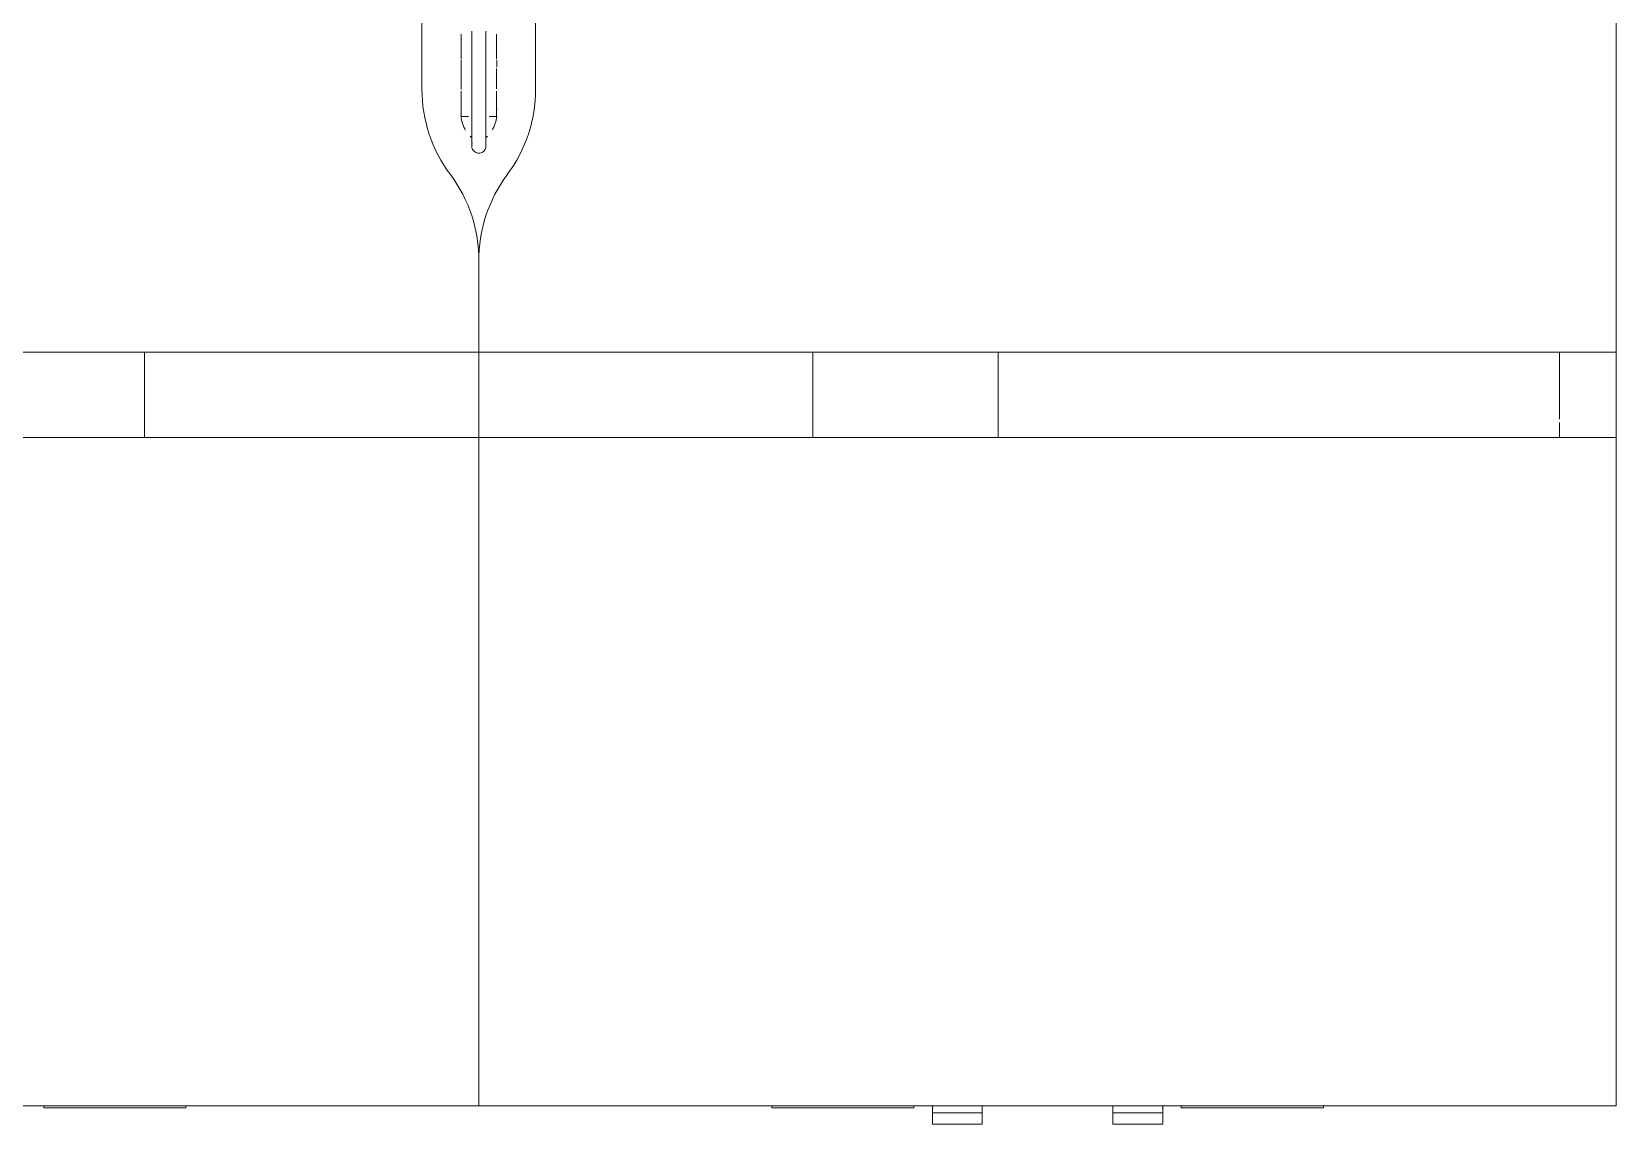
# Model space of a CAD drawing. Header units: millimetres. Extents: x 155920 to 295199, y -4084 to 97293.
# Drawn here: x 185668 to 186783, y 30539 to 31307 of the extents above; entities that cross this region are included whole.
import ezdxf

# ---------------------------------------------------------------- set-up
doc = ezdxf.new("R2010")
doc.units = ezdxf.units.MM
doc.header["$MEASUREMENT"] = 0
doc.layers.add('I-FURN', color=8, linetype='CONTINUOUS', lineweight=9)

msp = doc.modelspace()

# ---------------------------------------------------------------- linework, layer by layer
at = {"layer": 'I-FURN'}
for p, q in [((186782.7, 31021.6), (186782.7, 32621.6)), ((186782.7, 32621.6), (186782.7, 31021.6)), ((185942.7, 31266.6), (185942.7, 32154.7)), ((185942.7, 32154.7), (185942.7, 31266.6)), ((186022.7, 32154.7), (186022.7, 31266.6)), ((186022.7, 31266.6), (186022.7, 32154.7)), ((185977.7, 31307.5), (185977.7, 31304.2)), ((185987.7, 31306.6), (185987.7, 31307.5)), ((185987.7, 31303.4), (185987.7, 31306.6)), ((185970.2, 31287.7), (185970.2, 31305.4)), ((185977.7, 31304.2), (185977.7, 31301)), ((185977.7, 31301), (185977.7, 31297.8)), ((185977.7, 31297.8), (185977.7, 31294.6)), ((185987.7, 31300.1), (185987.7, 31303.4)), ((185987.7, 31296.9), (185987.7, 31300.1)), ((185987.7, 31293.7), (185987.7, 31296.9)), ((185995.2, 31305.4), (185995.2, 31287.7)), ((185970.2, 31282.1), (185970.2, 31287)), ((185977.7, 31294.6), (185977.7, 31291.4)), ((185977.7, 31291.4), (185977.7, 31288.2)), ((185977.7, 31288.2), (185977.7, 31285.1)), ((185977.7, 31285.1), (185977.7, 31282)), ((185987.7, 31290.6), (185987.7, 31293.7)), ((185987.7, 31287.4), (185987.7, 31290.6)), ((185987.7, 31284.3), (185987.7, 31287.4)), ((185987.7, 31281.2), (185987.7, 31284.3)), ((185995.3, 31287), (185995.3, 31282.1)), ((185970.2, 31266.4), (185970.2, 31282.2)), ((185977.7, 31282), (185977.7, 31279)), ((185977.7, 31279), (185977.7, 31276)), ((185977.7, 31276), (185977.7, 31273)), ((185977.7, 31273), (185977.7, 31270.1)), ((185987.7, 31278.2), (185987.7, 31281.2)), ((185987.7, 31275.2), (185987.7, 31278.2)), ((185987.7, 31272.2), (185987.7, 31275.2)), ((185995.2, 31281.2), (185995.2, 31266.9)), ((185970.2, 31247.5), (185970.2, 31265.1)), ((185977.7, 31270.1), (185977.7, 31267.3)), ((185977.7, 31267.3), (185977.7, 31264.5)), ((185977.7, 31264.5), (185977.7, 31261.8)), ((185977.7, 31261.8), (185977.7, 31259.2)), ((185987.7, 31269.3), (185987.7, 31272.2)), ((185987.7, 31266.5), (185987.7, 31269.3)), ((185987.7, 31263.8), (185987.7, 31266.5)), ((185987.7, 31261.1), (185987.7, 31263.8)), ((185995.2, 31265.1), (185995.2, 31247.5)), ((185970.2, 31252), (185970.2, 31253.1)), ((185977.7, 31259.2), (185977.7, 31256.6)), ((185977.7, 31256.6), (185977.7, 31254.1)), ((185977.7, 31254.1), (185977.7, 31251.7)), ((185977.7, 31251.7), (185977.7, 31249.4)), ((185987.7, 31258.5), (185987.7, 31261.1)), ((185987.7, 31255.9), (185987.7, 31258.5)), ((185987.7, 31253.5), (185987.7, 31255.9)), ((185987.7, 31251.1), (185987.7, 31253.5)), ((185987.7, 31248.8), (185987.7, 31251.1)), ((185995.3, 31253.1), (185995.3, 31252)), ((185970.2, 31247.5), (185975.5, 31247.5)), ((185977.7, 31249.4), (185977.7, 31247.2)), ((185977.7, 31247.2), (185977.7, 31245.1)), ((185977.7, 31245.1), (185977.7, 31243.1)), ((185977.7, 31243.1), (185977.7, 31241.2)), ((185977.7, 31241.2), (185977.7, 31239.4)), ((185987.7, 31246.7), (185987.7, 31248.8)), ((185987.7, 31244.6), (185987.7, 31246.7)), ((185987.7, 31242.6), (185987.7, 31244.6)), ((185987.7, 31240.7), (185987.7, 31242.6)), ((185987.7, 31238.9), (185987.7, 31240.7)), ((185990.1, 31247.5), (185995.2, 31247.5)), ((185977.7, 31239.4), (185977.7, 31237.7)), ((185977.7, 31237.7), (185977.7, 31236.1)), ((185977.7, 31236.1), (185977.7, 31234.7)), ((185977.7, 31234.7), (185977.7, 31233.3)), ((185977.7, 31233.3), (185977.7, 31232.1)), ((185977.7, 31232.1), (185977.7, 31231)), ((185977.7, 31231), (185977.7, 31230)), ((185977.7, 31230), (185977.7, 31229.1)), ((185977.7, 31229.1), (185977.7, 31228.4)), ((185977.7, 31228.4), (185977.7, 31227.7)), ((185987.7, 31237.3), (185987.7, 31238.9)), ((185987.7, 31235.7), (185987.7, 31237.3)), ((185987.7, 31234.3), (185987.7, 31235.7)), ((185987.7, 31233), (185987.7, 31234.3)), ((185987.7, 31231.8), (185987.7, 31233)), ((185987.7, 31230.7), (185987.7, 31231.8)), ((185987.7, 31229.7), (185987.7, 31230.7)), ((185987.7, 31228.9), (185987.7, 31229.7)), ((185987.7, 31228.2), (185987.7, 31228.9)), ((185977.7, 31227.7), (185977.7, 31227.3)), ((185977.7, 31227.3), (185977.7, 31226.9)), ((185977.7, 31226.9), (185977.7, 31226.7)), ((185977.7, 31226.7), (185977.7, 31226.6)), ((185977.7, 31226.6), (185977.7, 31226.6)), ((185987.7, 31227.6), (185987.7, 31228.2)), ((185987.7, 31227.2), (185987.7, 31227.6)), ((185987.7, 31226.8), (185987.7, 31227.2)), ((185987.7, 31226.6), (185987.7, 31226.8)), ((185987.7, 31226.6), (185987.7, 31226.6)), ((185982.7, 31021.6), (185982.7, 31145.5)), ((185982.7, 31145.5), (185982.7, 31021.6)), ((185982.7, 31145.5), (185982.7, 31021.6)), ((185982.7, 31021.6), (185982.7, 31145.5)), ((186742.7, 31081.6), (185222.7, 31081.6)), ((185617.7, 31081.6), (185747.7, 31081.6)), ((185747.7, 31081.6), (186217.7, 31081.6)), ((185747.7, 31021.6), (185747.7, 31081.6)), ((185747.7, 31021.6), (185747.7, 31081.6)), ((186217.7, 31081.6), (186348.1, 31081.6)), ((186217.7, 31021.6), (186217.7, 31081.6)), ((186217.7, 31021.6), (186217.7, 31081.6)), ((186348.1, 31081.6), (186782.7, 31081.6)), ((186348.1, 31021.6), (186348.1, 31081.6)), ((186348.1, 31021.6), (186348.1, 31081.6)), ((186782.7, 31081.6), (186742.7, 31081.6)), ((186742.7, 31034.5), (186742.7, 31081.6)), ((186742.7, 31034.5), (186742.7, 31081.6)), ((186782.7, 31021.6), (186782.7, 31081.6)), ((186782.7, 31021.6), (186782.7, 31081.6)), ((186742.7, 31021.6), (186742.7, 31032.2)), ((186742.7, 31021.6), (186742.7, 31032.2)), ((185982.7, 31021.6), (185182.7, 31021.6)), ((185982.7, 30551.6), (185982.7, 31021.6)), ((185982.7, 30551.6), (185982.7, 31021.6)), ((186782.7, 31021.6), (185982.7, 31021.6)), ((186782.7, 30551.6), (186782.7, 31021.6)), ((185982.7, 30551.6), (185182.7, 30551.6)), ((185676.7, 30551.6), (185676.7, 30550.1)), ((185676.7, 30551.6), (185676.7, 30550.1)), ((185676.7, 30551.6), (185676.7, 30550.1)), ((185684.7, 30550.1), (185676.7, 30550.1)), ((185676.7, 30550.1), (185680.7, 30550.1)), ((185680.7, 30550.1), (185676.7, 30550.1)), ((185676.7, 30550.1), (185680.7, 30550.1)), ((185680.7, 30550.1), (185676.7, 30550.1)), ((185676.7, 30550.1), (185680.7, 30550.1)), ((185768.7, 30550.1), (185684.7, 30550.1)), ((185776.7, 30550.1), (185768.7, 30550.1)), ((185772.7, 30550.1), (185776.7, 30550.1)), ((185772.7, 30550.1), (185776.7, 30550.1)), ((185776.7, 30550.1), (185772.7, 30550.1)), ((185772.7, 30550.1), (185776.7, 30550.1)), ((185776.7, 30550.1), (185772.7, 30550.1)), ((185776.7, 30550.1), (185776.7, 30551.6)), ((185776.7, 30550.1), (185776.7, 30551.6)), ((185776.7, 30550.1), (185776.7, 30551.6)), ((186782.7, 30551.6), (185982.7, 30551.6)), ((186188.7, 30551.6), (186188.7, 30550.1)), ((186188.7, 30551.6), (186188.7, 30550.1)), ((186188.7, 30551.6), (186188.7, 30550.1)), ((186196.7, 30550.1), (186188.7, 30550.1)), ((186188.7, 30550.1), (186192.7, 30550.1)), ((186192.7, 30550.1), (186188.7, 30550.1)), ((186188.7, 30550.1), (186192.7, 30550.1)), ((186192.7, 30550.1), (186188.7, 30550.1)), ((186188.7, 30550.1), (186192.7, 30550.1)), ((186280.7, 30550.1), (186196.7, 30550.1)), ((186288.7, 30550.1), (186280.7, 30550.1)), ((186284.7, 30550.1), (186288.7, 30550.1)), ((186284.7, 30550.1), (186288.7, 30550.1)), ((186288.7, 30550.1), (186284.7, 30550.1)), ((186284.7, 30550.1), (186288.7, 30550.1)), ((186288.7, 30550.1), (186284.7, 30550.1)), ((186288.7, 30550.1), (186288.7, 30551.6)), ((186288.7, 30550.1), (186288.7, 30551.6)), ((186288.7, 30550.1), (186288.7, 30551.6)), ((186301.7, 30551.6), (186301.7, 30546.6)), ((186301.7, 30551.6), (186301.7, 30546.6)), ((186301.7, 30551.6), (186301.7, 30550.1)), ((186302.2, 30550.1), (186301.7, 30550.1)), ((186301.7, 30550.1), (186302.2, 30550.1)), ((186336.7, 30546.6), (186336.7, 30551.6)), ((186336.7, 30546.6), (186336.7, 30551.6)), ((186428.7, 30551.6), (186428.7, 30546.6)), ((186428.7, 30551.6), (186428.7, 30546.6)), ((186463.3, 30550.1), (186463.7, 30550.1)), ((186463.7, 30550.1), (186463.3, 30550.1)), ((186463.7, 30546.6), (186463.7, 30551.6)), ((186463.7, 30546.6), (186463.7, 30551.6)), ((186463.7, 30550.1), (186463.7, 30551.6)), ((186476.7, 30551.6), (186476.7, 30550.1)), ((186476.7, 30551.6), (186476.7, 30550.1)), ((186476.7, 30551.6), (186476.7, 30550.1)), ((186484.7, 30550.1), (186476.7, 30550.1)), ((186476.7, 30550.1), (186480.7, 30550.1)), ((186480.7, 30550.1), (186476.7, 30550.1)), ((186476.7, 30550.1), (186480.7, 30550.1)), ((186480.7, 30550.1), (186476.7, 30550.1)), ((186476.7, 30550.1), (186480.7, 30550.1)), ((186568.7, 30550.1), (186484.7, 30550.1)), ((186576.7, 30550.1), (186568.7, 30550.1)), ((186572.7, 30550.1), (186576.7, 30550.1)), ((186572.7, 30550.1), (186576.7, 30550.1)), ((186576.7, 30550.1), (186572.7, 30550.1)), ((186572.7, 30550.1), (186576.7, 30550.1)), ((186576.7, 30550.1), (186572.7, 30550.1)), ((186576.7, 30550.1), (186576.7, 30551.6)), ((186576.7, 30550.1), (186576.7, 30551.6)), ((186576.7, 30550.1), (186576.7, 30551.6)), ((186336.7, 30546.6), (186301.7, 30546.6)), ((186301.7, 30539.1), (186301.7, 30546.6)), ((186301.7, 30538.6), (186301.7, 30539.1)), ((186301.7, 30538.6), (186336.7, 30538.6)), ((186301.7, 30538.6), (186336.7, 30538.6)), ((186336.7, 30546.6), (186336.7, 30539.1)), ((186336.7, 30539.1), (186336.7, 30538.6)), ((186463.7, 30546.6), (186428.7, 30546.6)), ((186428.7, 30539.1), (186428.7, 30546.6)), ((186428.7, 30538.6), (186428.7, 30539.1)), ((186428.7, 30538.6), (186463.7, 30538.6)), ((186428.7, 30538.6), (186463.7, 30538.6)), ((186463.7, 30546.6), (186463.7, 30539.1)), ((186463.7, 30539.1), (186463.7, 30538.6))]:
    msp.add_line(p, q, dxfattribs=at)
for centre, radius, start, end in [((186042.7, 31266.6), 100, 180, 216.8699), ((186042.7, 31266.6), 100, 180, 216.8699), ((185922.7, 31266.6), 100, 323.1301, 0), ((185922.7, 31266.6), 100, 323.1301, 0), ((185993.7, 31249.8), 23.6, 185.6664, 197.4429), ((185993.7, 31249.8), 23.6, 198.2614, 210.8564), ((185971.8, 31249.8), 23.6, 329.1436, 341.7386), ((185971.8, 31249.8), 23.6, 342.5571, 354.3336), ((185982.7, 31239.4), 8.51, 223.4514, 234.4595), ((185982.7, 31226.6), 5, 158.1748, 6.9152), ((185982.7, 31239.4), 8.51, 305.5405, 316.5486), ((185882.7, 31146.6), 100, 359.3744, 36.8699), ((185882.7, 31146.6), 100, 359.3744, 36.8699), ((186082.8, 31146.6), 100, 143.1301, 180.6256), ((186082.8, 31146.6), 100, 143.1301, 180.6256)]:
    msp.add_arc(centre, radius, start, end, dxfattribs=at)

doc.saveas('drawing.dxf')
